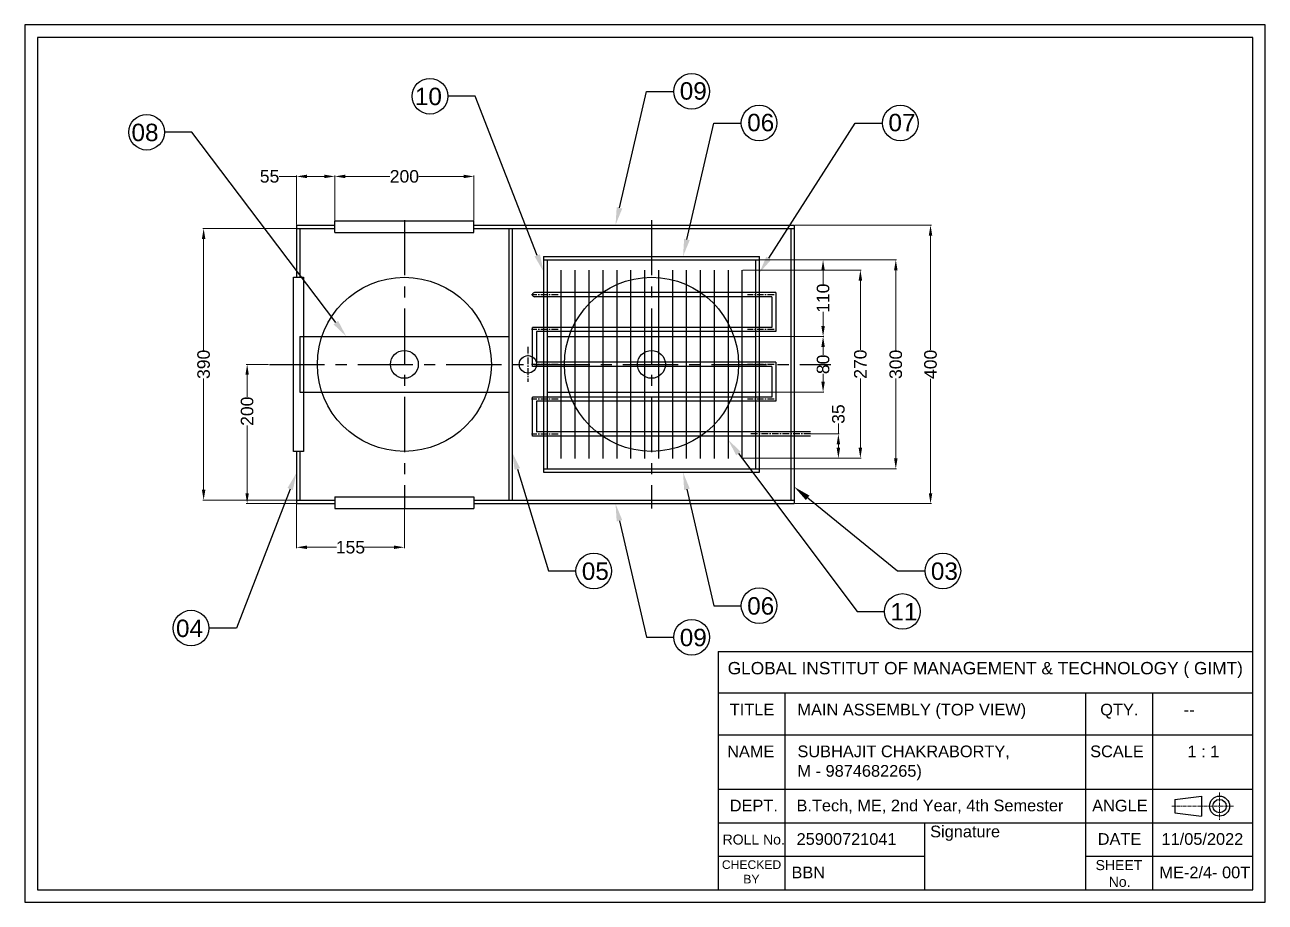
# Model space of a CAD drawing. Header units: millimetres. Extents: x 215 to 15965, y -6575 to 857.
# Drawn here: x 215 to 1997, y -4537 to -3277 of the extents above; entities that cross this region are included whole.
import ezdxf
from ezdxf import colors
from ezdxf.entities.mleader import LeaderData, LeaderLine
from ezdxf.math import Vec2, Vec3

# ---------------------------------------------------------------- set-up
doc = ezdxf.new("R2010")
doc.units = ezdxf.units.MM
doc.linetypes.add('CENTER', pattern=[50.8, 31.75, -6.35, 6.35, -6.35])
doc.styles.get("Standard").update_dxf_attribs({"font": 'arial.ttf'})
doc.dimstyles.new('BIJU SP. D-LINE', dxfattribs={"dimtxt": 6, "dimasz": 5.5, "dimexe": 1.25, "dimexo": 1, "dimtad": 0, "dimdec": 0, "dimdsep": 46, "dimtxsty": 'Standard', "dimcen": 2.5, "dimclrd": 200, "dimclre": 200, "dimclrt": 256, "dimadec": 0, "dimazin": 0, "dimtm": 1e-09, "dimtfac": 1, "dimtdec": 0, "dimtmove": 0, "dimatfit": 3, "dimfxl": 0, "dimlwd": 13, "dimlwe": 13, "dimarcsym": 0})

# ---------------------------------------------------------------- blocks, each defined once
blk = doc.blocks.new('*D532')
at = {"color": 200, "lineweight": 13, "transparency": 16777216}
for p, q in [((604.6, -3570), (470.9, -3570)), ((472.2, -3585), (472.2, -3744.5)), ((472.2, -3945), (472.2, -3785.5)), ((604.6, -3960), (470.9, -3960))]:
    blk.add_line(p, q, dxfattribs=at)
at = {"color": 200, "transparency": 16777216}
for points in [[(469.7, -3585), (474.7, -3585), (472.2, -3570)], [(469.7, -3945), (474.7, -3945), (472.2, -3960)]]:
    blk.add_solid(points, dxfattribs=at)
at = {"layer": 'Defpoints', "color": 0, "transparency": 16777216}
for p in [(605.6, -3570), (472.2, -3960), (605.6, -3960)]:
    blk.add_point(p, dxfattribs=at)
at = {"transparency": 16777216, "insert": (472.2, -3765), "char_height": 18, "attachment_point": 5, "rotation": 90}
blk.add_mtext('390', dxfattribs=at)
blk = doc.blocks.new('*D533')
at = {"color": 200, "lineweight": 13, "transparency": 16777216}
for p, q in [((605.6, -3495.1), (580.5, -3495.1)), ((605.6, -3564), (605.6, -3493.8)), ((645.6, -3495.1), (620.6, -3495.1)), ((660.6, -3557.9), (660.6, -3493.8))]:
    blk.add_line(p, q, dxfattribs=at)
at = {"color": 200, "transparency": 16777216}
for points in [[(620.6, -3492.6), (620.6, -3497.6), (605.6, -3495.1)], [(645.6, -3492.6), (645.6, -3497.6), (660.6, -3495.1)]]:
    blk.add_solid(points, dxfattribs=at)
at = {"layer": 'Defpoints', "color": 0, "transparency": 16777216}
for p in [(660.6, -3495.1), (660.6, -3558.9), (605.6, -3565)]:
    blk.add_point(p, dxfattribs=at)
at = {"transparency": 16777216, "insert": (566.9, -3495.1), "char_height": 18, "attachment_point": 5}
blk.add_mtext('55', dxfattribs=at)
blk = doc.blocks.new('*D534')
at = {"color": 200, "lineweight": 13, "transparency": 16777216}
for p, q in [((660.6, -3557.9), (660.6, -3493.8)), ((675.6, -3495.1), (739.9, -3495.1)), ((845.6, -3495.1), (781.2, -3495.1)), ((860.6, -3557.9), (860.6, -3493.8))]:
    blk.add_line(p, q, dxfattribs=at)
at = {"color": 200, "transparency": 16777216}
for points in [[(675.6, -3492.6), (675.6, -3497.6), (660.6, -3495.1)], [(845.6, -3492.6), (845.6, -3497.6), (860.6, -3495.1)]]:
    blk.add_solid(points, dxfattribs=at)
at = {"layer": 'Defpoints', "color": 0, "transparency": 16777216}
for p in [(860.6, -3495.1), (660.6, -3558.9), (860.6, -3558.9)]:
    blk.add_point(p, dxfattribs=at)
at = {"transparency": 16777216, "insert": (760.6, -3495.1), "char_height": 18, "attachment_point": 5}
blk.add_mtext('200', dxfattribs=at)
blk = doc.blocks.new('*D535')
at = {"color": 200, "lineweight": 13, "transparency": 16777216}
for p, q in [((565.6, -3765), (533.5, -3765)), ((534.7, -3780), (534.7, -3811.6)), ((534.7, -3950), (534.7, -3852.9)), ((604.6, -3965), (533.5, -3965))]:
    blk.add_line(p, q, dxfattribs=at)
at = {"color": 200, "transparency": 16777216}
for points in [[(532.2, -3780), (537.2, -3780), (534.7, -3765)], [(532.2, -3950), (537.2, -3950), (534.7, -3965)]]:
    blk.add_solid(points, dxfattribs=at)
at = {"layer": 'Defpoints', "color": 0, "transparency": 16777216}
for p in [(566.6, -3765), (534.7, -3965), (605.6, -3965)]:
    blk.add_point(p, dxfattribs=at)
at = {"transparency": 16777216, "insert": (534.7, -3832.3), "char_height": 18, "attachment_point": 5, "rotation": 90}
blk.add_mtext('200', dxfattribs=at)
blk = doc.blocks.new('*D536')
at = {"color": 200, "lineweight": 13, "transparency": 16777216}
for p, q in [((605.6, -3966), (605.6, -4029)), ((760.6, -3966), (760.6, -4029)), ((620.6, -4027.7), (663.3, -4027.7)), ((745.6, -4027.7), (702.8, -4027.7))]:
    blk.add_line(p, q, dxfattribs=at)
at = {"color": 200, "transparency": 16777216}
for points in [[(620.6, -4025.2), (620.6, -4030.2), (605.6, -4027.7)], [(745.6, -4025.2), (745.6, -4030.2), (760.6, -4027.7)]]:
    blk.add_solid(points, dxfattribs=at)
at = {"layer": 'Defpoints', "color": 0, "transparency": 16777216}
for p in [(605.6, -3965), (760.6, -3965), (760.6, -4027.7)]:
    blk.add_point(p, dxfattribs=at)
at = {"transparency": 16777216, "insert": (683.1, -4027.7), "char_height": 18, "attachment_point": 5}
blk.add_mtext('155', dxfattribs=at)
blk = doc.blocks.new('*D542')
at = {"color": 200, "lineweight": 13, "transparency": 16777216}
for p, q in [((1271.6, -3615), (1467.8, -3615)), ((1466.6, -3630), (1466.6, -3744.5)), ((1466.6, -3900), (1466.6, -3785.5)), ((1271.6, -3915), (1467.8, -3915))]:
    blk.add_line(p, q, dxfattribs=at)
at = {"color": 200, "transparency": 16777216}
for points in [[(1464.1, -3630), (1469.1, -3630), (1466.6, -3615)], [(1464.1, -3900), (1469.1, -3900), (1466.6, -3915)]]:
    blk.add_solid(points, dxfattribs=at)
at = {"layer": 'Defpoints', "color": 0, "transparency": 16777216}
for p in [(1270.6, -3615), (1270.6, -3915), (1466.6, -3915)]:
    blk.add_point(p, dxfattribs=at)
at = {"transparency": 16777216, "insert": (1466.6, -3765), "char_height": 18, "attachment_point": 5, "rotation": 90}
blk.add_mtext('300', dxfattribs=at)
blk = doc.blocks.new('*D547')
at = {"color": 200, "lineweight": 13, "transparency": 16777216}
for p, q in [((1321.6, -3565), (1517.7, -3565)), ((1516.5, -3580), (1516.5, -3744.1)), ((1516.5, -3950), (1516.5, -3785.8)), ((1321.6, -3965), (1517.7, -3965))]:
    blk.add_line(p, q, dxfattribs=at)
at = {"color": 200, "transparency": 16777216}
for points in [[(1514, -3580), (1519, -3580), (1516.5, -3565)], [(1514, -3950), (1519, -3950), (1516.5, -3965)]]:
    blk.add_solid(points, dxfattribs=at)
at = {"layer": 'Defpoints', "color": 0, "transparency": 16777216}
for p in [(1320.6, -3565), (1320.6, -3965), (1516.5, -3965)]:
    blk.add_point(p, dxfattribs=at)
at = {"transparency": 16777216, "insert": (1516.5, -3765), "char_height": 18, "attachment_point": 5, "rotation": 90}
blk.add_mtext('400', dxfattribs=at)
blk = doc.blocks.new('*D631')
at = {"color": 200, "lineweight": 13, "transparency": 16777216}
for p, q in [((1337.2, -3865), (1385.3, -3865)), ((1384.1, -3865), (1384.1, -3850)), ((1384.1, -3884.8), (1384.1, -3880)), ((1324.6, -3899.8), (1385.3, -3899.8))]:
    blk.add_line(p, q, dxfattribs=at)
at = {"color": 200, "transparency": 16777216}
for points in [[(1381.6, -3880), (1386.6, -3880), (1384.1, -3865)], [(1381.6, -3884.8), (1386.6, -3884.8), (1384.1, -3899.8)]]:
    blk.add_solid(points, dxfattribs=at)
at = {"layer": 'Defpoints', "color": 0, "transparency": 16777216}
for p in [(1336.2, -3865), (1384.1, -3865), (1323.6, -3899.8)]:
    blk.add_point(p, dxfattribs=at)
at = {"transparency": 16777216, "insert": (1384.1, -3836.4), "char_height": 18, "attachment_point": 5, "rotation": 90}
blk.add_mtext('35', dxfattribs=at)
blk = doc.blocks.new('*D632')
at = {"color": 200, "lineweight": 13, "transparency": 16777216}
for p, q in [((1246.6, -3629.6), (1416.9, -3629.6)), ((1415.7, -3644.6), (1415.7, -3744.1)), ((1415.7, -3884.8), (1415.7, -3785.3)), ((1246.6, -3899.8), (1416.9, -3899.8))]:
    blk.add_line(p, q, dxfattribs=at)
at = {"color": 200, "transparency": 16777216}
for points in [[(1413.2, -3644.6), (1418.2, -3644.6), (1415.7, -3629.6)], [(1413.2, -3884.8), (1418.2, -3884.8), (1415.7, -3899.8)]]:
    blk.add_solid(points, dxfattribs=at)
at = {"layer": 'Defpoints', "color": 0, "transparency": 16777216}
for p in [(1245.6, -3629.6), (1245.6, -3899.8), (1415.7, -3899.8)]:
    blk.add_point(p, dxfattribs=at)
at = {"transparency": 16777216, "insert": (1415.7, -3764.7), "char_height": 18, "attachment_point": 5, "rotation": 90}
blk.add_mtext('270', dxfattribs=at)
blk = doc.blocks.new('A$C03C0571A')
for p, q in [((664, 240), (664, 12)), ((664, 240), (1176, 240)), ((1176, 12), (1176, 204)), ((1176, 200), (664, 200)), ((728, 200), (728, 12)), ((1016, 200), (1016, 12)), ((1080, 200), (1080, 12)), ((1176, 160), (664, 160)), ((1176, 108), (664, 108)), ((1101.4, 98.4), (1127, 101.6)), ((1101.4, 98.4), (1101.4, 85.6)), ((1127, 101.6), (1127, 82.4)), ((1101.4, 85.6), (1127, 82.4)), ((664, 76), (1176, 76)), ((862.1, 12), (862.1, 76)), ((664, 44), (862.1, 44)), ((1016, 44), (1176, 44)), ((664, 12), (1176, 12))]:
    blk.add_line(p, q)
at = {"color": 6, "linetype": 'CENTER', "lineweight": 13, "ltscale": 0.1}
for p, q in [((1144.3, 105), (1144.3, 79)), ((1098.5, 92), (1157.8, 92))]:
    blk.add_line(p, q, dxfattribs=at)
at = {"color": 0}
for points in [[(1188, 0), (1188, 840), (0, 840), (0, 0)], [(1176, 12), (1176, 828), (12, 828), (12, 12)]]:
    blk.add_lwpolyline(points, close=True, dxfattribs=at)
for radius in [9.6, 6.4]:
    blk.add_circle((1144.3, 92), radius)
at = {"attachment_point": 1}
for s, width, insert, char_height in [('  GLOBAL INSTITUT OF MANAGEMENT & TECHNOLOGY ( GIMT)', 597.904, (664, 230), 11.84), ('MAIN ASSEMBLY (TOP VIEW)', 245.952, (740, 190), 11.2), ('QTY.', 160, (1030, 190), 11.2), ('TITLE', 160, (675.2, 190), 11.2), ('--', 160, (1110, 190), 11.2), ('  NAME', 160, (664, 150), 11.2), ('SUBHAJIT CHAKRABORTY, M - 9874682265)', 210.767, (740, 150), 11.2), (' SCALE', 160, (1016, 150), 11.2), ('1 : 1', 160, (1113.6, 150), 11.2), ('DEPT.', 160, (675.2, 98.1), 11.2), ('B.Tech, ME, 2nd Year, 4th Semester ', 499.147, (739.1, 98.2), 11.2), ('ANGLE', 160, (1022.3, 98.1), 11.2), ('Signature ', 160, (867.1, 73.3), 11.2), ('ROLL No.', 160, (668.3, 64.8), 9.6), ('25900721041', 160, (739.2, 66.1), 11.2), ('DATE', 160, (1027.6, 66.1), 11.2), ('11/05/2022', 160, (1088.7, 66.1), 11.2), ('\\pi-17.774;CHECKED\\P\\pi2.7621;BY', 20.087, (685.4, 40.1), 8.32), ('\\pi-14.14871,t110.65129;SHEET \\P\\pi-1.56917,t123.23083;No.', 15.544, (1039.7, 40.3), 9.6), ('BBN', 160, (734.3, 34.1), 11.2), ('ME-2/4- 00T', 160, (1086.7, 34.1), 11.2)]:
    blk.add_mtext_dynamic_manual_height_columns(s, width=width, gutter_width=12.5, heights=[0], dxfattribs=dict(at, insert=insert, char_height=char_height))
blk = doc.blocks.new('*D637')
at = {"color": 200, "lineweight": 13, "transparency": 16777216}
for p, q in [((1266.6, -3615), (1363.4, -3615)), ((1362.1, -3630), (1362.1, -3650.3)), ((1362.1, -3710), (1362.1, -3689.6)), ((1266.6, -3725), (1363.4, -3725))]:
    blk.add_line(p, q, dxfattribs=at)
at = {"color": 200, "transparency": 16777216}
for points in [[(1359.6, -3630), (1364.6, -3630), (1362.1, -3615)], [(1359.6, -3710), (1364.6, -3710), (1362.1, -3725)]]:
    blk.add_solid(points, dxfattribs=at)
at = {"layer": 'Defpoints', "color": 0, "transparency": 16777216}
for p in [(1265.6, -3615), (1362.1, -3615), (1265.6, -3725)]:
    blk.add_point(p, dxfattribs=at)
at = {"transparency": 16777216, "insert": (1362.1, -3670), "char_height": 18, "attachment_point": 5, "rotation": 90}
blk.add_mtext('110', dxfattribs=at)
blk = doc.blocks.new('*D638')
at = {"color": 200, "lineweight": 13, "transparency": 16777216}
for p, q in [((1266.6, -3725), (1363.4, -3725)), ((1362.1, -3740), (1362.1, -3751.5)), ((1362.1, -3790), (1362.1, -3778.5)), ((1266.6, -3805), (1363.4, -3805))]:
    blk.add_line(p, q, dxfattribs=at)
at = {"color": 200, "transparency": 16777216}
for points in [[(1359.6, -3740), (1364.6, -3740), (1362.1, -3725)], [(1359.6, -3790), (1364.6, -3790), (1362.1, -3805)]]:
    blk.add_solid(points, dxfattribs=at)
at = {"layer": 'Defpoints', "color": 0, "transparency": 16777216}
for p in [(1265.6, -3725), (1362.1, -3725), (1265.6, -3805)]:
    blk.add_point(p, dxfattribs=at)
at = {"transparency": 16777216, "insert": (1362.1, -3765), "char_height": 18, "attachment_point": 5, "rotation": 90}
blk.add_mtext('80', dxfattribs=at)

msp = doc.modelspace()

# ---------------------------------------------------------------- linework, layer by layer
for p, q in [((660.6, -3558.9), (860.6, -3558.9)), ((660.6, -3575.5), (660.6, -3558.9)), ((860.6, -3575.5), (860.6, -3558.9)), ((605.6, -3565), (605.6, -3640)), ((605.6, -3565), (660.6, -3565)), ((605.6, -3570), (660.6, -3570)), ((610.6, -3570), (610.6, -3640)), ((660.6, -3575.5), (860.6, -3575.5)), ((860.6, -3565), (1320.6, -3565)), ((860.6, -3570), (1320.6, -3570)), ((910.6, -3570), (910.6, -3960)), ((915.6, -3570), (915.6, -3960)), ((1315.6, -3570), (1315.6, -3960)), ((1320.6, -3565), (1320.6, -3965)), ((960.6, -3610), (960.6, -3920)), ((960.6, -3610), (1270.6, -3610)), ((960.6, -3615), (1270.6, -3615)), ((965.6, -3615), (965.6, -3915)), ((1265.6, -3915), (1265.6, -3615)), ((1270.6, -3920), (1270.6, -3610)), ((610.6, -3725), (610.6, -3805)), ((610.6, -3725), (910.6, -3725)), ((965.6, -3725), (1265.6, -3725)), ((610.6, -3805), (910.6, -3805)), ((965.6, -3805), (1265.6, -3805)), ((605.6, -3890), (605.6, -3965)), ((610.6, -3890), (610.6, -3960)), ((960.6, -3915), (1270.6, -3915)), ((960.6, -3920), (1270.6, -3920)), ((660.6, -3955.3), (860.6, -3955.3)), ((660.6, -3955.3), (660.6, -3971.9)), ((860.6, -3955.3), (860.6, -3971.9)), ((605.6, -3960), (660.6, -3960)), ((605.6, -3965), (660.6, -3965)), ((660.6, -3971.9), (860.6, -3971.9)), ((860.6, -3960), (1320.6, -3960)), ((860.6, -3965), (1320.6, -3965))]:
    msp.add_line(p, q)
at = {"color": 1, "linetype": 'CENTER', "ltscale": 2.5}
for p, q in [((760.6, -3557.7), (760.6, -3972.2)), ((1115.6, -3557.7), (1115.6, -3972.2)), ((566.6, -3765), (1373.1, -3765))]:
    msp.add_line(p, q, dxfattribs=at)
at = {"color": 4}
for p, q in [((985.6, -3629.6), (985.6, -3900.1)), ((1005.6, -3629.6), (1005.6, -3900.1)), ((1025.6, -3629.6), (1025.6, -3900.1)), ((1045.6, -3629.6), (1045.6, -3900.1)), ((1065.6, -3629.6), (1065.6, -3900.1)), ((1085.6, -3629.6), (1085.6, -3900.1)), ((1105.6, -3629.6), (1105.6, -3900.1)), ((1125.6, -3629.6), (1125.6, -3900.1)), ((1145.6, -3629.6), (1145.6, -3900.1)), ((1165.6, -3629.6), (1165.6, -3900.1)), ((1185.6, -3629.6), (1185.6, -3900.1)), ((1205.6, -3629.6), (1205.6, -3900.1)), ((1225.6, -3629.6), (1225.6, -3900.1)), ((1245.6, -3629.6), (1245.6, -3900.1))]:
    msp.add_line(p, q, dxfattribs=at)
at = {"color": 1, "linetype": 'CENTER', "ltscale": 0.3}
for p, q in [((981.5, -3665), (943.1, -3665)), ((1292, -3665), (1253.6, -3665)), ((981.5, -3715), (943.1, -3715)), ((1292, -3715), (1253.6, -3715)), ((938.1, -3739.8), (938.1, -3790.2)), ((981.5, -3765), (943.1, -3765)), ((1292, -3765), (1253.6, -3765)), ((981.5, -3815.1), (943.1, -3815.1)), ((1292, -3815), (1253.6, -3815)), ((981.5, -3865.3), (943.1, -3865.3)), ((1344, -3865), (1258.1, -3865))]:
    msp.add_line(p, q, dxfattribs=at)
at = {"color": 3}
for p, q in [((1294.4, -3662), (947.6, -3662)), ((1288.4, -3668), (947.6, -3668)), ((1288.4, -3668), (1288.4, -3711.9)), ((1294.4, -3662), (1294.4, -3717.9)), ((1288.4, -3712), (944.6, -3712)), ((944.6, -3768), (944.6, -3712)), ((1294.4, -3718), (950.6, -3718)), ((950.6, -3718), (950.6, -3762)), ((1288.4, -3768), (944.6, -3768)), ((1294.4, -3762), (950.6, -3762)), ((1288.4, -3768), (1288.4, -3812)), ((1294.4, -3762), (1294.4, -3818)), ((1288.4, -3812), (944.6, -3812)), ((944.6, -3868), (944.6, -3812)), ((1294.4, -3818), (950.6, -3818)), ((950.6, -3818), (950.6, -3862)), ((1344, -3862), (950.6, -3862)), ((1344, -3868), (944.6, -3868))]:
    msp.add_line(p, q, dxfattribs=at)
msp.add_lwpolyline([(601.1, -3640), (615.6, -3640), (615.6, -3890), (601.1, -3890)], close=True)
for centre, radius in [((1173.3, -3373), 25.6), ((797.3, -3379.9), 25.6), ((1270.2, -3418.4), 25.6), ((1473.1, -3418.4), 25.6), ((390.3, -3431.6), 25.6), ((760.6, -3765), 125), ((1115.6, -3765), 125), ((760.6, -3765), 20), ((938.1, -3765), 12.5), ((1115.6, -3765), 20), ((1032.7, -4061.7), 25.6), ((1534.2, -4061.7), 25.6), ((1270.2, -4111.6), 25.6), ((1476.1, -4119.9), 25.6), ((454.1, -4143.8), 25.6), ((1173.3, -4156.9), 25.6)]:
    msp.add_circle(centre, radius)
msp.add_arc((947.6, -3665), 3, 90, 270, dxfattribs=at)

# ---------------------------------------------------------------- block references
at = {"xscale": 1.5, "yscale": 1.5, "zscale": 1.5}
msp.add_blockref('A$C03C0571A', (215.3, -4537.4), dxfattribs=at)

# ---------------------------------------------------------------- texts
at = {"char_height": 25}
for s, insert, attachment_point in [('10', (814.5, -3367.7), 3), ('09', (1156.2, -3385.2), 7), ('08', (407.4, -3419.4), 3), ('06', (1253.1, -3430.6), 7), ('07', (1456, -3430.6), 7), ('05', (1015.5, -4049.5), 1), ('03', (1517, -4049.5), 1), ('06', (1253.1, -4099.4), 1), ('11', (1458.9, -4107.7), 1), ('04', (471.3, -4131.6), 3), ('09', (1156.2, -4144.7), 1)]:
    msp.add_mtext_dynamic_manual_height_columns(s, width=42.736, gutter_width=12.5, heights=[0], dxfattribs=dict(at, insert=insert, attachment_point=attachment_point))

# ---------------------------------------------------------------- dimensions: what is measured, and where the dimension line sits
dim = msp.add_linear_dim(base=(660.6, -3495.1), p1=(605.6, -3565), p2=(660.6, -3558.9), dimstyle='BIJU SP. D-LINE', override={"dimtxt": 18, "dimasz": 15})
dim.commit()
dim.dimension.update_dxf_attribs({"geometry": '*D533', "text_midpoint": (566.9, -3495.1), "dimtype": 160})
for base, p1, p2, picture, middle in [((860.6, -3495.1), (660.6, -3558.9), (860.6, -3558.9), '*D534', (760.6, -3495.1)), ((760.6, -4027.7), (605.6, -3965), (760.6, -3965), '*D536', (683.1, -4027.7))]:
    dim = msp.add_linear_dim(base=base, p1=p1, p2=p2, dimstyle='BIJU SP. D-LINE', override={"dimtxt": 18, "dimasz": 15})
    dim.commit()
    dim.dimension.update_dxf_attribs({"geometry": picture, "text_midpoint": middle})
for base, p1, p2, picture, middle in [((472.2, -3960), (605.6, -3570), (605.6, -3960), '*D532', (472.2, -3765)), ((1516.5, -3965), (1320.6, -3565), (1320.6, -3965), '*D547', (1516.5, -3765)), ((1362.1, -3615), (1265.6, -3725), (1265.6, -3615), '*D637', (1362.1, -3670)), ((1466.6, -3915), (1270.6, -3615), (1270.6, -3915), '*D542', (1466.6, -3765)), ((1415.7, -3899.8), (1245.6, -3629.6), (1245.6, -3899.8), '*D632', (1415.7, -3764.7)), ((1362.1, -3725), (1265.6, -3805), (1265.6, -3725), '*D638', (1362.1, -3765))]:
    dim = msp.add_linear_dim(base=base, p1=p1, p2=p2, angle=90, dimstyle='BIJU SP. D-LINE', override={"dimtxt": 18, "dimasz": 15})
    dim.commit()
    dim.dimension.update_dxf_attribs({"geometry": picture, "text_midpoint": middle})
for base, p1, p2, picture, middle in [((534.7, -3965), (566.6, -3765), (605.6, -3965), '*D535', (534.7, -3832.3)), ((1384.1, -3865), (1323.6, -3899.8), (1336.2, -3865), '*D631', (1384.1, -3836.4))]:
    dim = msp.add_linear_dim(base=base, p1=p1, p2=p2, angle=90, dimstyle='BIJU SP. D-LINE', override={"dimtxt": 18, "dimasz": 15})
    dim.commit()
    dim.dimension.update_dxf_attribs({"geometry": picture, "text_midpoint": middle, "dimtype": 160})

# ---------------------------------------------------------------- leaders
ml = msp.add_multileader_mtext('Standard')
ml.set_content('', color=256)
ml.set_leader_properties(color=6)
ml.build(insert=Vec2(0, 0))
ml.multileader.update_dxf_attribs({"arrow_head_size": 25})
ctx = ml.context
ctx.base_point, ctx.arrow_head_size, ctx.plane_origin = Vec3(819, -3379.9), 25, Vec3(983, -3302.9)
ctx.text_align_type = 2
notes = []
notes.append((ctx, [(0, (1, 1, 0), (862.5, -3379.9), (-1, 0), 39.5, [(0, [(960.6, -3631.9)], 0, [])])]))
ctx.mtext.insert, ctx.mtext.alignment, ctx.mtext.flow_direction = Vec3(821, -3377.9), 3, 5
ml = msp.add_multileader_mtext('Standard')
ml.set_content('', color=256)
ml.set_leader_properties(color=6)
ml.build(insert=Vec2(0, 0))
ml.multileader.update_dxf_attribs({"arrow_head_size": 25})
ctx = ml.context
ctx.base_point, ctx.arrow_head_size, ctx.plane_origin = Vec3(1147.7, -3373), 25, Vec3(912.2, -3489.3)
notes.append((ctx, [(0, (1, 1, 0), (1108.2, -3373), (1, 0), 39.5, [(0, [(1064, -3564.6)], 0, [])])]))
ctx.mtext.insert, ctx.mtext.flow_direction = Vec3(1149.7, -3371), 5
ml = msp.add_multileader_mtext('Standard')
ml.set_content('', color=256)
ml.set_leader_properties(color=6)
ml.build(insert=Vec2(0, 0))
ml.multileader.update_dxf_attribs({"arrow_head_size": 25})
ctx = ml.context
ctx.base_point, ctx.arrow_head_size, ctx.plane_origin = Vec3(1244.6, -3418.4), 25, Vec3(1009.1, -3534.7)
notes.append((ctx, [(0, (1, 1, 0), (1205.1, -3418.4), (1, 0), 39.5, [(0, [(1160.9, -3610)], 0, [])])]))
ctx.mtext.insert, ctx.mtext.flow_direction = Vec3(1246.6, -3416.4), 5
ml = msp.add_multileader_mtext('Standard')
ml.set_content('', color=256)
ml.set_leader_properties(color=6)
ml.build(insert=Vec2(0, 0))
ml.multileader.update_dxf_attribs({"arrow_head_size": 25})
ctx = ml.context
ctx.base_point, ctx.arrow_head_size, ctx.plane_origin = Vec3(1447.5, -3418.4), 25, Vec3(1212, -3534.7)
notes.append((ctx, [(0, (1, 1, 0), (1408, -3418.4), (1, 0), 39.5, [(0, [(1270.6, -3633.6)], 0, [])])]))
ctx.mtext.insert, ctx.mtext.flow_direction = Vec3(1449.5, -3416.4), 5
ml = msp.add_multileader_mtext('Standard')
ml.set_content('', color=256)
ml.set_leader_properties(color=6)
ml.build(insert=Vec2(0, 0))
ml.multileader.update_dxf_attribs({"arrow_head_size": 25})
ctx = ml.context
ctx.base_point, ctx.arrow_head_size, ctx.plane_origin = Vec3(411.9, -3431.6), 25, Vec3(608.5, -3354.6)
ctx.text_align_type = 2
notes.append((ctx, [(0, (1, 1, 0), (455.4, -3431.6), (-1, 0), 39.5, [(0, [(677.2, -3725)], 0, [])])]))
ctx.mtext.insert, ctx.mtext.alignment, ctx.mtext.flow_direction = Vec3(413.9, -3429.6), 3, 5
ml = msp.add_multileader_mtext('Standard')
ml.set_content('', color=256)
ml.set_leader_properties(color=6)
ml.build(insert=Vec2(0, 0))
ml.multileader.update_dxf_attribs({"arrow_head_size": 25})
ctx = ml.context
ctx.base_point, ctx.arrow_head_size, ctx.plane_origin = Vec3(1450.4, -4119.9), 25, Vec3(1215, -4003.6)
notes.append((ctx, [(0, (1, 1, 0), (1410.9, -4119.9), (1, 0), 39.5, [(0, [(1225.6, -3873.1)], 0, [])])]))
ctx.mtext.insert, ctx.mtext.flow_direction = Vec3(1452.4, -4117.9), 5
ml = msp.add_multileader_mtext('Standard')
ml.set_content('', color=256)
ml.set_leader_properties(color=6)
ml.build(insert=Vec2(0, 0))
ml.multileader.update_dxf_attribs({"arrow_head_size": 25})
ctx = ml.context
ctx.base_point, ctx.arrow_head_size, ctx.plane_origin = Vec3(1007, -4061.7), 25, Vec3(864.4, -3945.5)
notes.append((ctx, [(0, (1, 1, 0), (967.5, -4061.7), (1, 0), 39.5, [(0, [(915.6, -3891.4)], 0, [])])]))
ctx.mtext.insert, ctx.mtext.flow_direction = Vec3(1009, -4059.7), 5
ml = msp.add_multileader_mtext('Standard')
ml.set_content('', color=256)
ml.set_leader_properties(color=6)
ml.build(insert=Vec2(0, 0))
ml.multileader.update_dxf_attribs({"arrow_head_size": 25})
ctx = ml.context
ctx.base_point, ctx.arrow_head_size, ctx.plane_origin = Vec3(1244.6, -4111.6), 25, Vec3(1009.1, -3995.3)
notes.append((ctx, [(0, (1, 1, 0), (1205.1, -4111.6), (1, 0), 39.5, [(0, [(1160.9, -3920)], 0, [])])]))
ctx.mtext.insert, ctx.mtext.flow_direction = Vec3(1246.6, -4109.6), 5
ml = msp.add_multileader_mtext('Standard')
ml.set_content('', color=256)
ml.set_leader_properties(color=6)
ml.build(insert=Vec2(0, 0))
ml.multileader.update_dxf_attribs({"arrow_head_size": 25})
ctx = ml.context
ctx.base_point, ctx.arrow_head_size, ctx.plane_origin = Vec3(475.8, -4143.8), 25, Vec3(685.3, -4027.5)
ctx.text_align_type = 2
notes.append((ctx, [(0, (1, 1, 0), (519.3, -4143.8), (-1, 0), 39.5, [(0, [(605.6, -3920.7)], 0, [])])]))
ctx.mtext.insert, ctx.mtext.alignment, ctx.mtext.flow_direction = Vec3(477.8, -4141.8), 3, 5
ml = msp.add_multileader_mtext('Standard')
ml.set_content('', color=256)
ml.set_leader_properties(color=6)
ml.build(insert=Vec2(0, 0))
ml.multileader.update_dxf_attribs({"arrow_head_size": 25})
ctx = ml.context
ctx.base_point, ctx.arrow_head_size, ctx.plane_origin = Vec3(1508.5, -4061.7), 25, Vec3(1273.1, -3945.5)
notes.append((ctx, [(0, (1, 1, 0), (1469, -4061.7), (1, 0), 39.5, [(0, [(1320.6, -3940.9)], 0, [])])]))
ctx.mtext.insert, ctx.mtext.flow_direction = Vec3(1510.5, -4059.7), 5
ml = msp.add_multileader_mtext('Standard')
ml.set_content('', color=256)
ml.set_leader_properties(color=6)
ml.build(insert=Vec2(0, 0))
ml.multileader.update_dxf_attribs({"arrow_head_size": 25})
ctx = ml.context
ctx.base_point, ctx.arrow_head_size, ctx.plane_origin = Vec3(1147.7, -4156.9), 25, Vec3(912.2, -4040.6)
notes.append((ctx, [(0, (1, 1, 0), (1108.2, -4156.9), (1, 0), 39.5, [(0, [(1064, -3965.3)], 0, [])])]))
ctx.mtext.insert, ctx.mtext.flow_direction = Vec3(1149.7, -4154.9), 5
for ctx, leaders in notes:
    for number, flags, end, landing, length, lines in leaders:
        leader = LeaderData()
        leader.index, (leader.has_last_leader_line, leader.has_dogleg_vector, leader.attachment_direction) = number, flags
        leader.last_leader_point, leader.dogleg_vector, leader.dogleg_length = Vec3(end), Vec3(landing), length
        for number, points, colour, breaks in lines:
            line = LeaderLine()
            line.index, line.vertices, line.color, line.breaks = number, Vec3.list(points), colors.encode_raw_color(colour), breaks
            leader.lines.append(line)
        ctx.leaders.append(leader)

doc.saveas('drawing.dxf')
